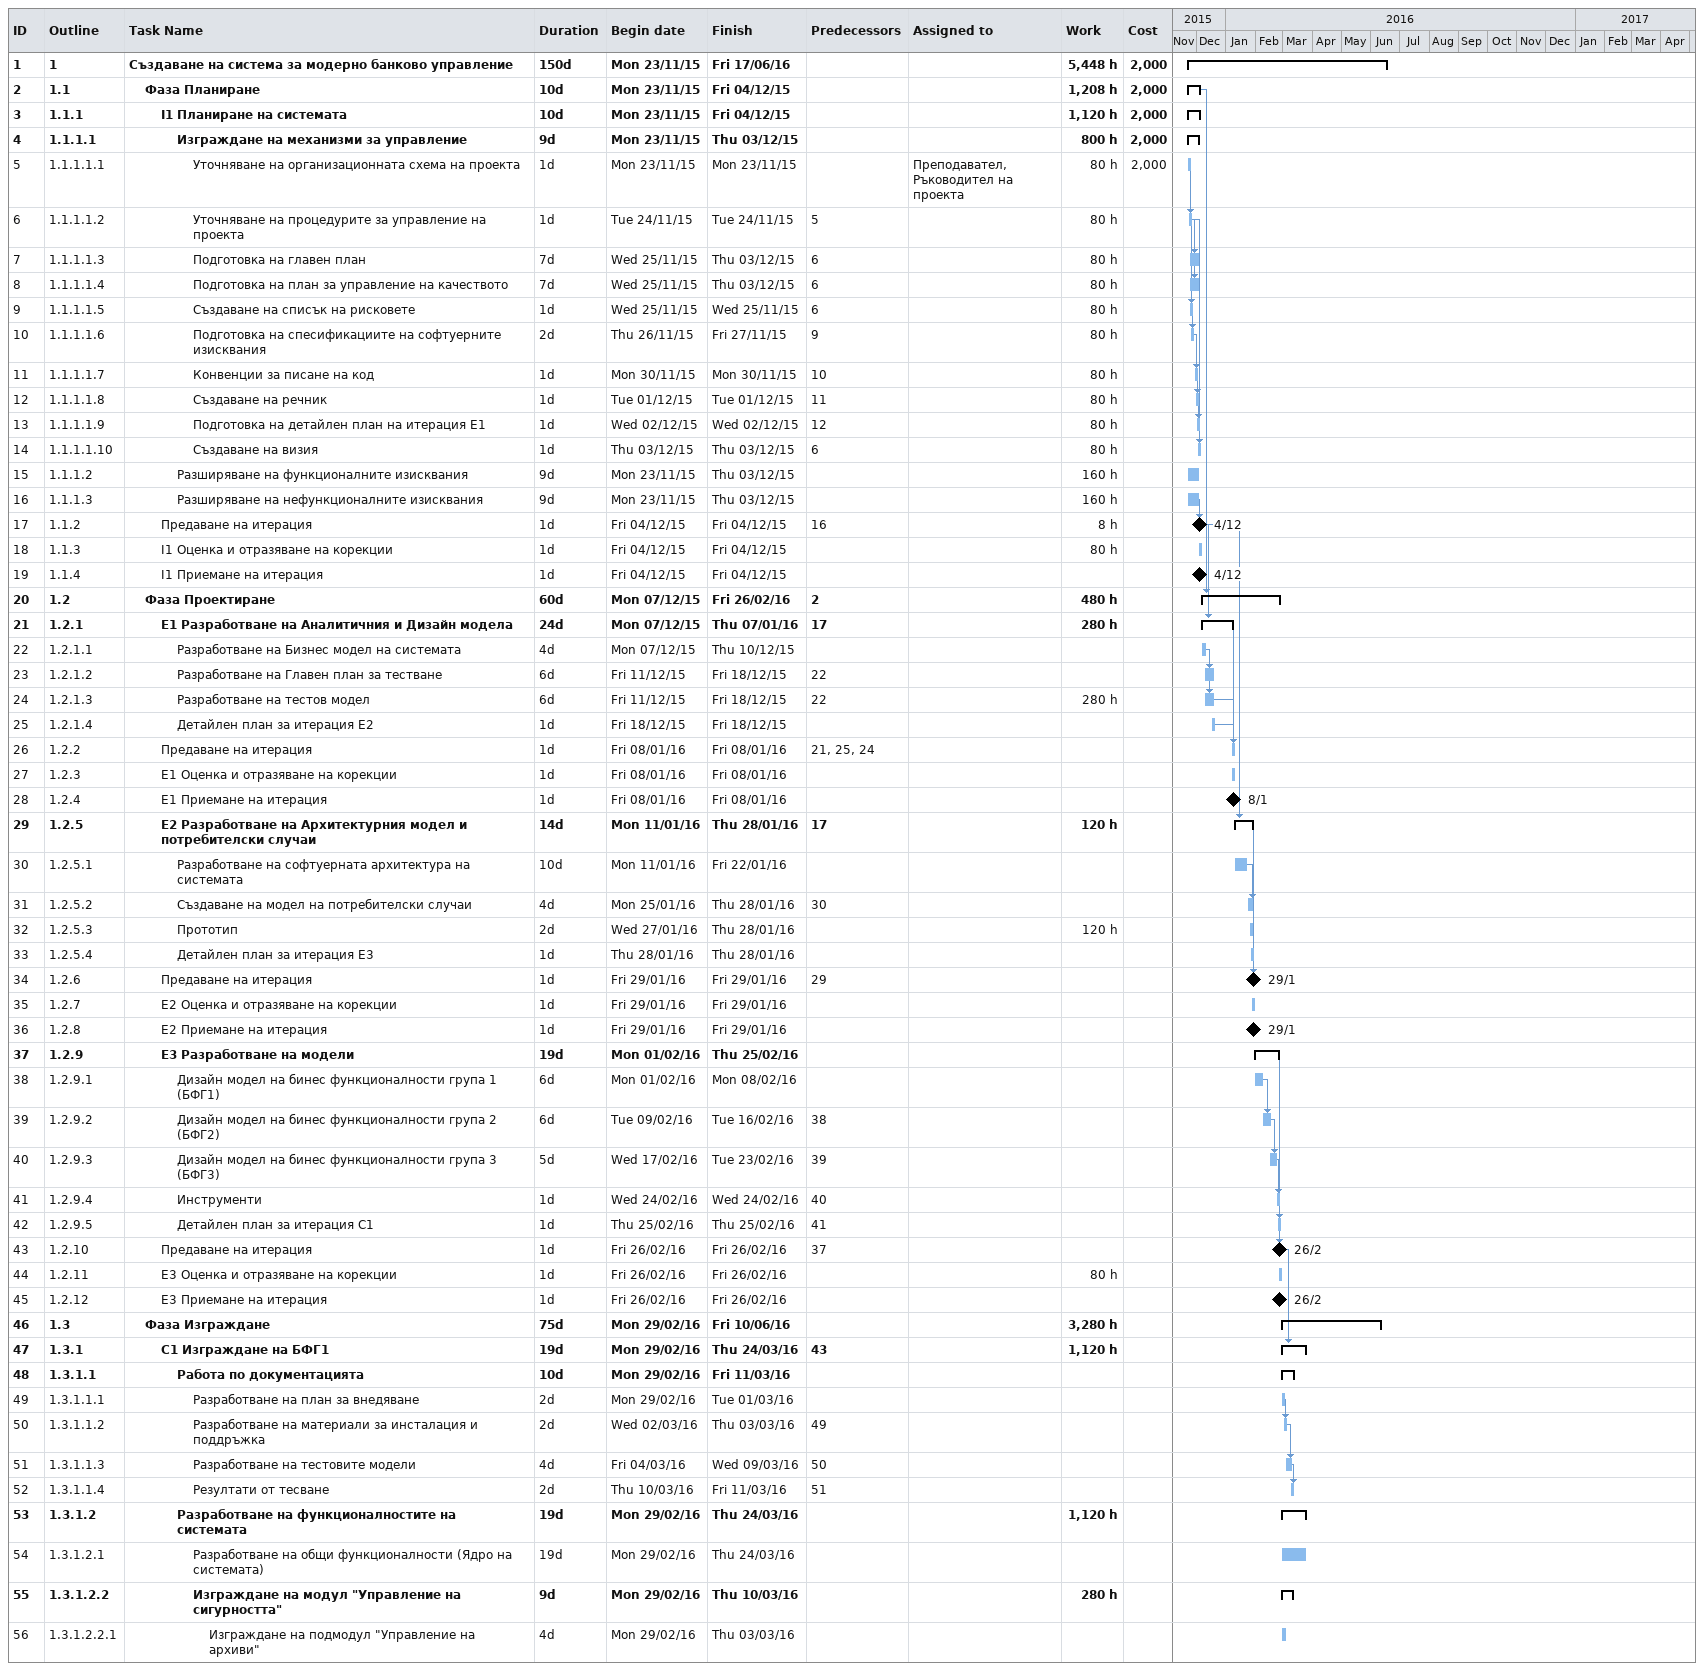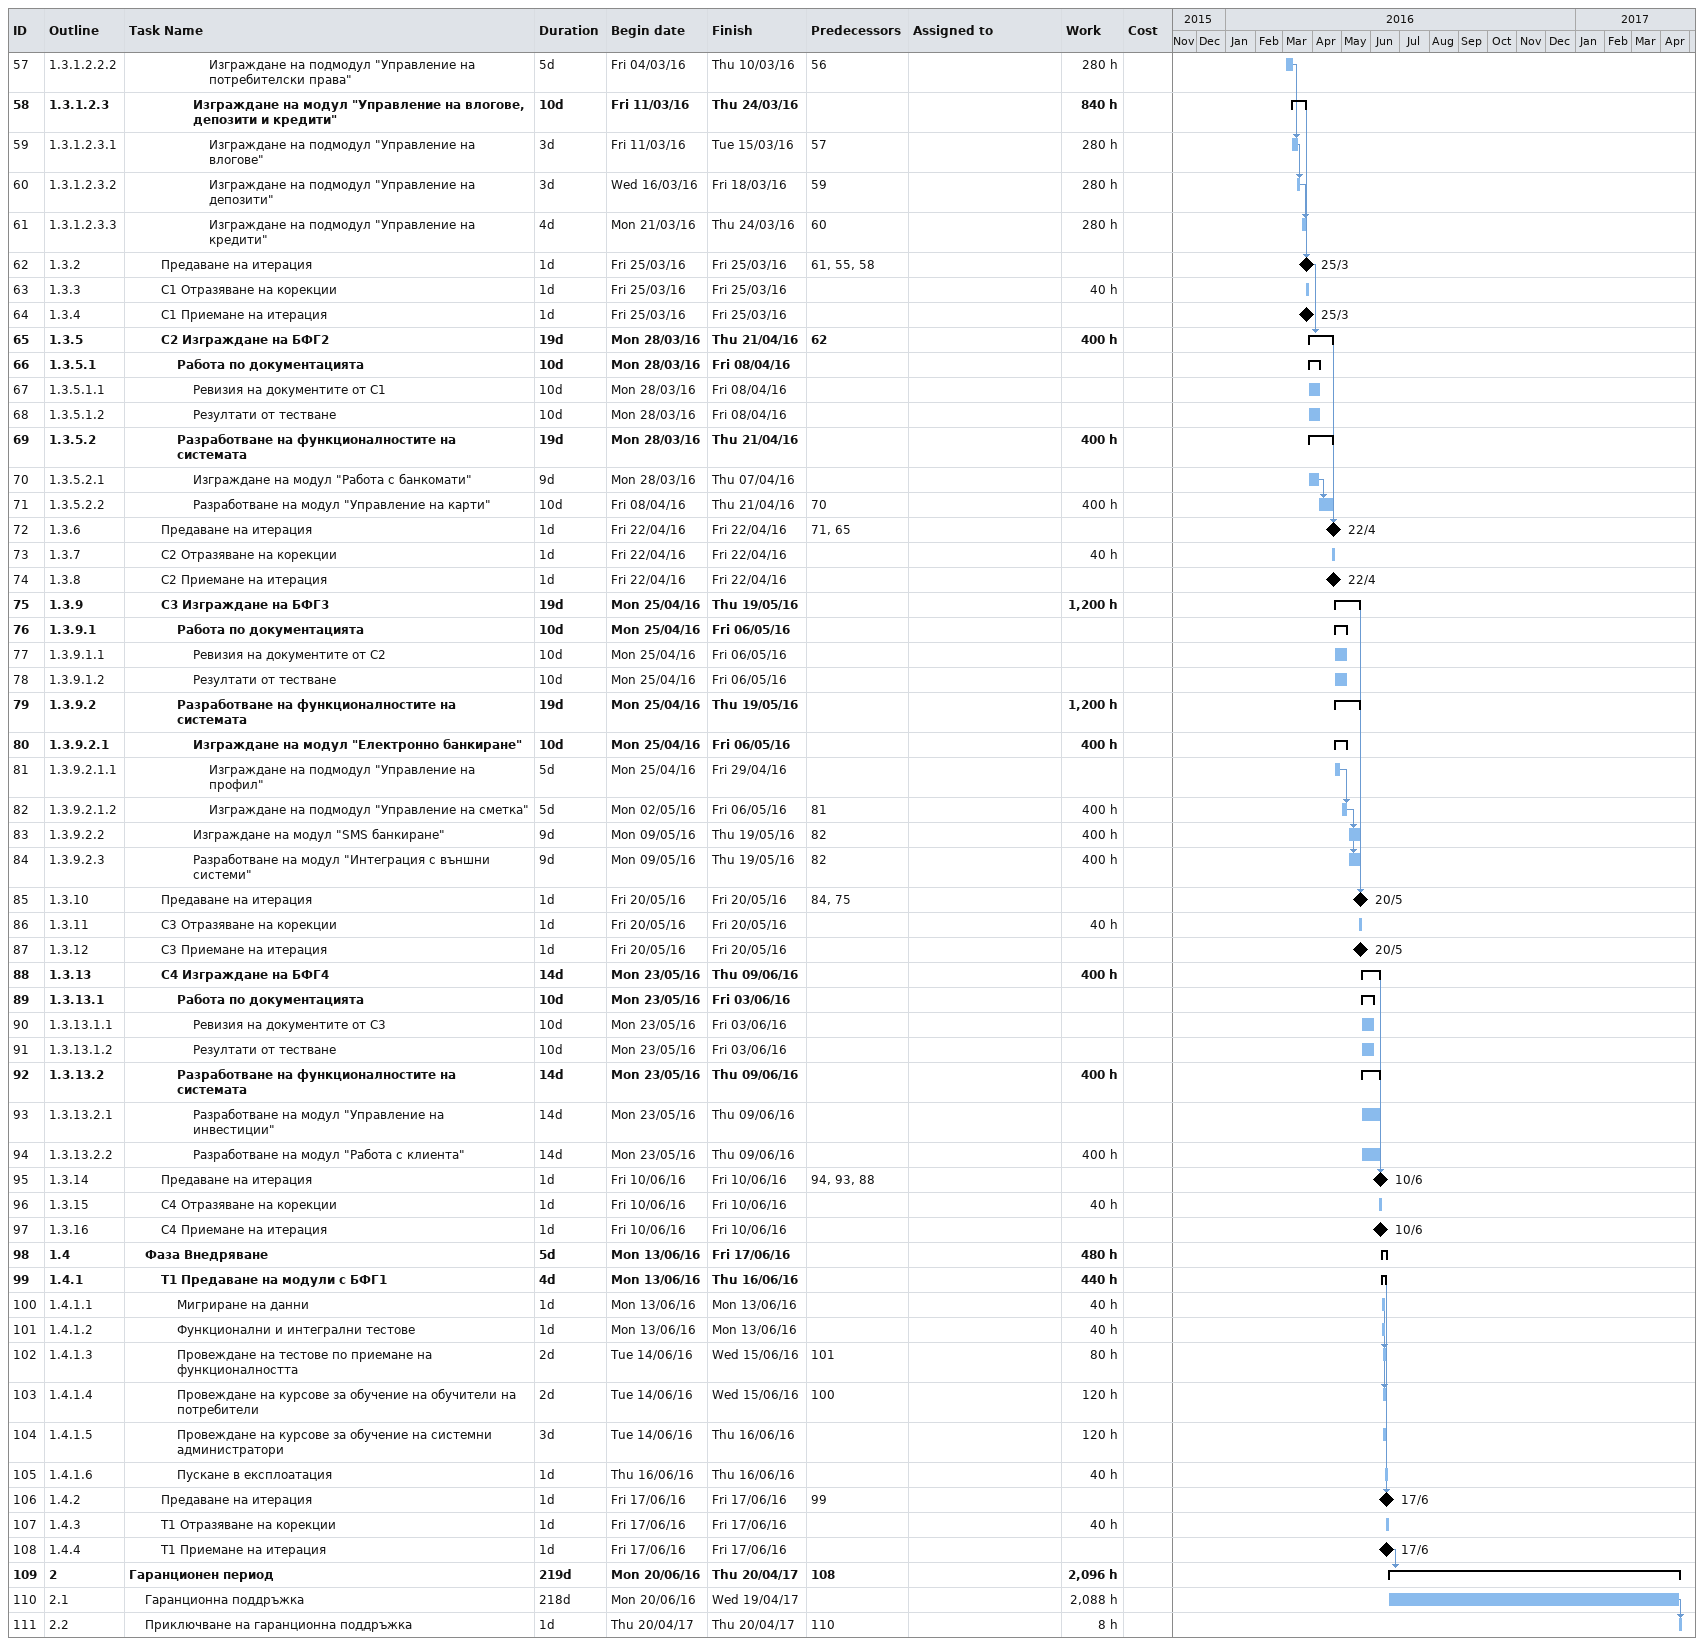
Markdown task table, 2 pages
| ID | WBS | Task | Duration | Start | Finish | Predecessors | Resources | Work (h) | Cost |
|---|---|---|---|---|---|---|---|---|---|
| 1 | 1 | **Създаване на система за модерно банково управление** | 150d | 2015-11-23 | 2016-06-17 |  |  | 5448 | 2000 |
| 2 | 1.1 | **Фаза Планиране** | 10d | 2015-11-23 | 2015-12-04 |  |  | 1208 | 2000 |
| 3 | 1.1.1 | **I1 Планиране на системата** | 10d | 2015-11-23 | 2015-12-04 |  |  | 1120 | 2000 |
| 4 | 1.1.1.1 | **Изграждане на механизми за управление** | 9d | 2015-11-23 | 2015-12-03 |  |  | 800 | 2000 |
| 5 | 1.1.1.1.1 | Уточняване на организационната схема на проекта | 1d | 2015-11-23 | 2015-11-23 |  | Преподавател, Ръководител на проекта | 80 | 2000 |
| 6 | 1.1.1.1.2 | Уточняване на процедурите за управление на проекта | 1d | 2015-11-24 | 2015-11-24 | 5 |  | 80 |  |
| 7 | 1.1.1.1.3 | Подготовка на главен план | 7d | 2015-11-25 | 2015-12-03 | 6 |  | 80 |  |
| 8 | 1.1.1.1.4 | Подготовка на план за управление на качеството | 7d | 2015-11-25 | 2015-12-03 | 6 |  | 80 |  |
| 9 | 1.1.1.1.5 | Създаване на списък на рисковете | 1d | 2015-11-25 | 2015-11-25 | 6 |  | 80 |  |
| 10 | 1.1.1.1.6 | Подготовка на спесификациите на софтуерните изисквания | 2d | 2015-11-26 | 2015-11-27 | 9 |  | 80 |  |
| 11 | 1.1.1.1.7 | Конвенции за писане на код | 1d | 2015-11-30 | 2015-11-30 | 10 |  | 80 |  |
| 12 | 1.1.1.1.8 | Създаване на речник | 1d | 2015-12-01 | 2015-12-01 | 11 |  | 80 |  |
| 13 | 1.1.1.1.9 | Подготовка на детайлен план на итерация E1 | 1d | 2015-12-02 | 2015-12-02 | 12 |  | 80 |  |
| 14 | 1.1.1.1.10 | Създаване на визия | 1d | 2015-12-03 | 2015-12-03 | 6 |  | 80 |  |
| 15 | 1.1.1.2 | Разширяване на функционалните изисквания | 9d | 2015-11-23 | 2015-12-03 |  |  | 160 |  |
| 16 | 1.1.1.3 | Разширяване на нефункционалните изисквания | 9d | 2015-11-23 | 2015-12-03 |  |  | 160 |  |
| 17 | 1.1.2 | Предаване на итерация | 1d | 2015-12-04 | 2015-12-04 | 16 |  | 8 |  |
| 18 | 1.1.3 | I1 Оценка и отразяване на корекции | 1d | 2015-12-04 | 2015-12-04 |  |  | 80 |  |
| 19 | 1.1.4 | I1 Приемане на итерация | 1d | 2015-12-04 | 2015-12-04 |  |  |  |  |
| 20 | 1.2 | **Фаза Проектиране** | 60d | 2015-12-07 | 2016-02-26 | 2 |  | 480 |  |
| 21 | 1.2.1 | **E1 Разработване на Аналитичния и Дизайн модела** | 24d | 2015-12-07 | 2016-01-07 | 17 |  | 280 |  |
| 22 | 1.2.1.1 | Разработване на Бизнес модел на системата | 4d | 2015-12-07 | 2015-12-10 |  |  |  |  |
| 23 | 1.2.1.2 | Разработване на Главен план за тестване | 6d | 2015-12-11 | 2015-12-18 | 22 |  |  |  |
| 24 | 1.2.1.3 | Разработване на тестов модел | 6d | 2015-12-11 | 2015-12-18 | 22 |  | 280 |  |
| 25 | 1.2.1.4 | Детайлен план за итерация E2 | 1d | 2015-12-18 | 2015-12-18 |  |  |  |  |
| 26 | 1.2.2 | Предаване на итерация | 1d | 2016-01-08 | 2016-01-08 | 21, 25, 24 |  |  |  |
| 27 | 1.2.3 | E1 Оценка и отразяване на корекции | 1d | 2016-01-08 | 2016-01-08 |  |  |  |  |
| 28 | 1.2.4 | E1 Приемане на итерация | 1d | 2016-01-08 | 2016-01-08 |  |  |  |  |
| 29 | 1.2.5 | **E2 Разработване на Архитектурния модел и потребителски случаи** | 14d | 2016-01-11 | 2016-01-28 | 17 |  | 120 |  |
| 30 | 1.2.5.1 | Разработване на софтуерната архитектура на системата | 10d | 2016-01-11 | 2016-01-22 |  |  |  |  |
| 31 | 1.2.5.2 | Създаване на модел на потребителски случаи | 4d | 2016-01-25 | 2016-01-28 | 30 |  |  |  |
| 32 | 1.2.5.3 | Прототип | 2d | 2016-01-27 | 2016-01-28 |  |  | 120 |  |
| 33 | 1.2.5.4 | Детайлен план за итерация Е3 | 1d | 2016-01-28 | 2016-01-28 |  |  |  |  |
| 34 | 1.2.6 | Предаване на итерация | 1d | 2016-01-29 | 2016-01-29 | 29 |  |  |  |
| 35 | 1.2.7 | E2 Оценка и отразяване на корекции | 1d | 2016-01-29 | 2016-01-29 |  |  |  |  |
| 36 | 1.2.8 | E2 Приемане на итерация | 1d | 2016-01-29 | 2016-01-29 |  |  |  |  |
| 37 | 1.2.9 | **Е3 Разработване на модели** | 19d | 2016-02-01 | 2016-02-25 |  |  |  |  |
| 38 | 1.2.9.1 | Дизайн модел на бинес функционалности група 1 (БФГ1) | 6d | 2016-02-01 | 2016-02-08 |  |  |  |  |
| 39 | 1.2.9.2 | Дизайн модел на бинес функционалности група 2 (БФГ2) | 6d | 2016-02-09 | 2016-02-16 | 38 |  |  |  |
| 40 | 1.2.9.3 | Дизайн модел на бинес функционалности група 3 (БФГ3) | 5d | 2016-02-17 | 2016-02-23 | 39 |  |  |  |
| 41 | 1.2.9.4 | Инструменти | 1d | 2016-02-24 | 2016-02-24 | 40 |  |  |  |
| 42 | 1.2.9.5 | Детайлен план за итерация C1 | 1d | 2016-02-25 | 2016-02-25 | 41 |  |  |  |
| 43 | 1.2.10 | Предаване на итерация | 1d | 2016-02-26 | 2016-02-26 | 37 |  |  |  |
| 44 | 1.2.11 | E3 Оценка и отразяване на корекции | 1d | 2016-02-26 | 2016-02-26 |  |  | 80 |  |
| 45 | 1.2.12 | E3 Приемане на итерация | 1d | 2016-02-26 | 2016-02-26 |  |  |  |  |
| 46 | 1.3 | **Фаза Изграждане** | 75d | 2016-02-29 | 2016-06-10 |  |  | 3280 |  |
| 47 | 1.3.1 | **C1 Изграждане на БФГ1** | 19d | 2016-02-29 | 2016-03-24 | 43 |  | 1120 |  |
| 48 | 1.3.1.1 | **Работа по документацията** | 10d | 2016-02-29 | 2016-03-11 |  |  |  |  |
| 49 | 1.3.1.1.1 | Разработване на план за внедяване | 2d | 2016-02-29 | 2016-03-01 |  |  |  |  |
| 50 | 1.3.1.1.2 | Разработване на материали за инсталация и поддръжка | 2d | 2016-03-02 | 2016-03-03 | 49 |  |  |  |
| 51 | 1.3.1.1.3 | Разработване на тестовите модели | 4d | 2016-03-04 | 2016-03-09 | 50 |  |  |  |
| 52 | 1.3.1.1.4 | Резултати от тесване | 2d | 2016-03-10 | 2016-03-11 | 51 |  |  |  |
| 53 | 1.3.1.2 | **Разработване на функционалностите на системата** | 19d | 2016-02-29 | 2016-03-24 |  |  | 1120 |  |
| 54 | 1.3.1.2.1 | Разработване на общи функционалности (Ядро на системата) | 19d | 2016-02-29 | 2016-03-24 |  |  |  |  |
| 55 | 1.3.1.2.2 | **Изграждане на модул "Управление на сигурността"** | 9d | 2016-02-29 | 2016-03-10 |  |  | 280 |  |
| 56 | 1.3.1.2.2.1 | Изграждане на подмодул "Управление на архиви" | 4d | 2016-02-29 | 2016-03-03 |  |  |  |  |
| 57 | 1.3.1.2.2.2 | Изграждане на подмодул "Управление на потребителски права" | 5d | 2016-03-04 | 2016-03-10 | 56 |  | 280 |  |
| 58 | 1.3.1.2.3 | **Изграждане на модул "Управление на влогове, депозити и кредити"** | 10d | 2016-03-11 | 2016-03-24 |  |  | 840 |  |
| 59 | 1.3.1.2.3.1 | Изграждане на подмодул "Управление на влогове" | 3d | 2016-03-11 | 2016-03-15 | 57 |  | 280 |  |
| 60 | 1.3.1.2.3.2 | Изграждане на подмодул "Управление на депозити" | 3d | 2016-03-16 | 2016-03-18 | 59 |  | 280 |  |
| 61 | 1.3.1.2.3.3 | Изграждане на подмодул "Управление на кредити" | 4d | 2016-03-21 | 2016-03-24 | 60 |  | 280 |  |
| 62 | 1.3.2 | Предаване на итерация | 1d | 2016-03-25 | 2016-03-25 | 61, 55, 58 |  |  |  |
| 63 | 1.3.3 | C1 Отразяване на корекции | 1d | 2016-03-25 | 2016-03-25 |  |  | 40 |  |
| 64 | 1.3.4 | C1 Приемане на итерация | 1d | 2016-03-25 | 2016-03-25 |  |  |  |  |
| 65 | 1.3.5 | **C2 Изграждане на БФГ2** | 19d | 2016-03-28 | 2016-04-21 | 62 |  | 400 |  |
| 66 | 1.3.5.1 | **Работа по документацията** | 10d | 2016-03-28 | 2016-04-08 |  |  |  |  |
| 67 | 1.3.5.1.1 | Ревизия на документите от C1 | 10d | 2016-03-28 | 2016-04-08 |  |  |  |  |
| 68 | 1.3.5.1.2 | Резултати от тестване | 10d | 2016-03-28 | 2016-04-08 |  |  |  |  |
| 69 | 1.3.5.2 | **Разработване на функционалностите на системата** | 19d | 2016-03-28 | 2016-04-21 |  |  | 400 |  |
| 70 | 1.3.5.2.1 | Изграждане на модул "Работа с банкомати" | 9d | 2016-03-28 | 2016-04-07 |  |  |  |  |
| 71 | 1.3.5.2.2 | Разработване на модул "Управление на карти" | 10d | 2016-04-08 | 2016-04-21 | 70 |  | 400 |  |
| 72 | 1.3.6 | Предаване на итерация | 1d | 2016-04-22 | 2016-04-22 | 71, 65 |  |  |  |
| 73 | 1.3.7 | C2 Отразяване на корекции | 1d | 2016-04-22 | 2016-04-22 |  |  | 40 |  |
| 74 | 1.3.8 | C2 Приемане на итерация | 1d | 2016-04-22 | 2016-04-22 |  |  |  |  |
| 75 | 1.3.9 | **C3 Изграждане на БФГ3** | 19d | 2016-04-25 | 2016-05-19 |  |  | 1200 |  |
| 76 | 1.3.9.1 | **Работа по документацията** | 10d | 2016-04-25 | 2016-05-06 |  |  |  |  |
| 77 | 1.3.9.1.1 | Ревизия на документите от C2 | 10d | 2016-04-25 | 2016-05-06 |  |  |  |  |
| 78 | 1.3.9.1.2 | Резултати от тестване | 10d | 2016-04-25 | 2016-05-06 |  |  |  |  |
| 79 | 1.3.9.2 | **Разработване на функционалностите на системата** | 19d | 2016-04-25 | 2016-05-19 |  |  | 1200 |  |
| 80 | 1.3.9.2.1 | **Изграждане на модул "Електронно банкиране"** | 10d | 2016-04-25 | 2016-05-06 |  |  | 400 |  |
| 81 | 1.3.9.2.1.1 | Изграждане на подмодул "Управление на профил" | 5d | 2016-04-25 | 2016-04-29 |  |  |  |  |
| 82 | 1.3.9.2.1.2 | Изграждане на подмодул "Управление на сметка" | 5d | 2016-05-02 | 2016-05-06 | 81 |  | 400 |  |
| 83 | 1.3.9.2.2 | Изграждане на модул "SMS банкиране" | 9d | 2016-05-09 | 2016-05-19 | 82 |  | 400 |  |
| 84 | 1.3.9.2.3 | Разработване на модул "Интеграция с външни системи" | 9d | 2016-05-09 | 2016-05-19 | 82 |  | 400 |  |
| 85 | 1.3.10 | Предаване на итерация | 1d | 2016-05-20 | 2016-05-20 | 84, 75 |  |  |  |
| 86 | 1.3.11 | C3 Отразяване на корекции | 1d | 2016-05-20 | 2016-05-20 |  |  | 40 |  |
| 87 | 1.3.12 | C3 Приемане на итерация | 1d | 2016-05-20 | 2016-05-20 |  |  |  |  |
| 88 | 1.3.13 | **C4 Изграждане на БФГ4** | 14d | 2016-05-23 | 2016-06-09 |  |  | 400 |  |
| 89 | 1.3.13.1 | **Работа по документацията** | 10d | 2016-05-23 | 2016-06-03 |  |  |  |  |
| 90 | 1.3.13.1.1 | Ревизия на документите от C3 | 10d | 2016-05-23 | 2016-06-03 |  |  |  |  |
| 91 | 1.3.13.1.2 | Резултати от тестване | 10d | 2016-05-23 | 2016-06-03 |  |  |  |  |
| 92 | 1.3.13.2 | **Разработване на функционалностите на системата** | 14d | 2016-05-23 | 2016-06-09 |  |  | 400 |  |
| 93 | 1.3.13.2.1 | Разработване на модул "Управление на инвестиции" | 14d | 2016-05-23 | 2016-06-09 |  |  |  |  |
| 94 | 1.3.13.2.2 | Разработване на модул "Работа с клиента" | 14d | 2016-05-23 | 2016-06-09 |  |  | 400 |  |
| 95 | 1.3.14 | Предаване на итерация | 1d | 2016-06-10 | 2016-06-10 | 94, 93, 88 |  |  |  |
| 96 | 1.3.15 | C4 Отразяване на корекции | 1d | 2016-06-10 | 2016-06-10 |  |  | 40 |  |
| 97 | 1.3.16 | C4 Приемане на итерация | 1d | 2016-06-10 | 2016-06-10 |  |  |  |  |
| 98 | 1.4 | **Фаза Внедряване** | 5d | 2016-06-13 | 2016-06-17 |  |  | 480 |  |
| 99 | 1.4.1 | **Т1 Предаване на модули с БФГ1** | 4d | 2016-06-13 | 2016-06-16 |  |  | 440 |  |
| 100 | 1.4.1.1 | Мигриране на данни | 1d | 2016-06-13 | 2016-06-13 |  |  | 40 |  |
| 101 | 1.4.1.2 | Функционални и интегрални тестове | 1d | 2016-06-13 | 2016-06-13 |  |  | 40 |  |
| 102 | 1.4.1.3 | Провеждане на тестове по приемане на функционалността | 2d | 2016-06-14 | 2016-06-15 | 101 |  | 80 |  |
| 103 | 1.4.1.4 | Провеждане на курсове за обучение на обучители на потребители | 2d | 2016-06-14 | 2016-06-15 | 100 |  | 120 |  |
| 104 | 1.4.1.5 | Провеждане на курсове за обучение на системни администратори | 3d | 2016-06-14 | 2016-06-16 |  |  | 120 |  |
| 105 | 1.4.1.6 | Пускане в експлоатация | 1d | 2016-06-16 | 2016-06-16 |  |  | 40 |  |
| 106 | 1.4.2 | Предаване на итерация | 1d | 2016-06-17 | 2016-06-17 | 99 |  |  |  |
| 107 | 1.4.3 | Т1 Отразяване на корекции | 1d | 2016-06-17 | 2016-06-17 |  |  | 40 |  |
| 108 | 1.4.4 | Т1 Приемане на итерация | 1d | 2016-06-17 | 2016-06-17 |  |  |  |  |
| 109 | 2 | **Гаранционен период** | 219d | 2016-06-20 | 2017-04-20 | 108 |  | 2096 |  |
| 110 | 2.1 | Гаранционна поддръжка | 218d | 2016-06-20 | 2017-04-19 |  |  | 2088 |  |
| 111 | 2.2 | Приключване на гаранционна поддръжка | 1d | 2017-04-20 | 2017-04-20 | 110 |  | 8 |  |
